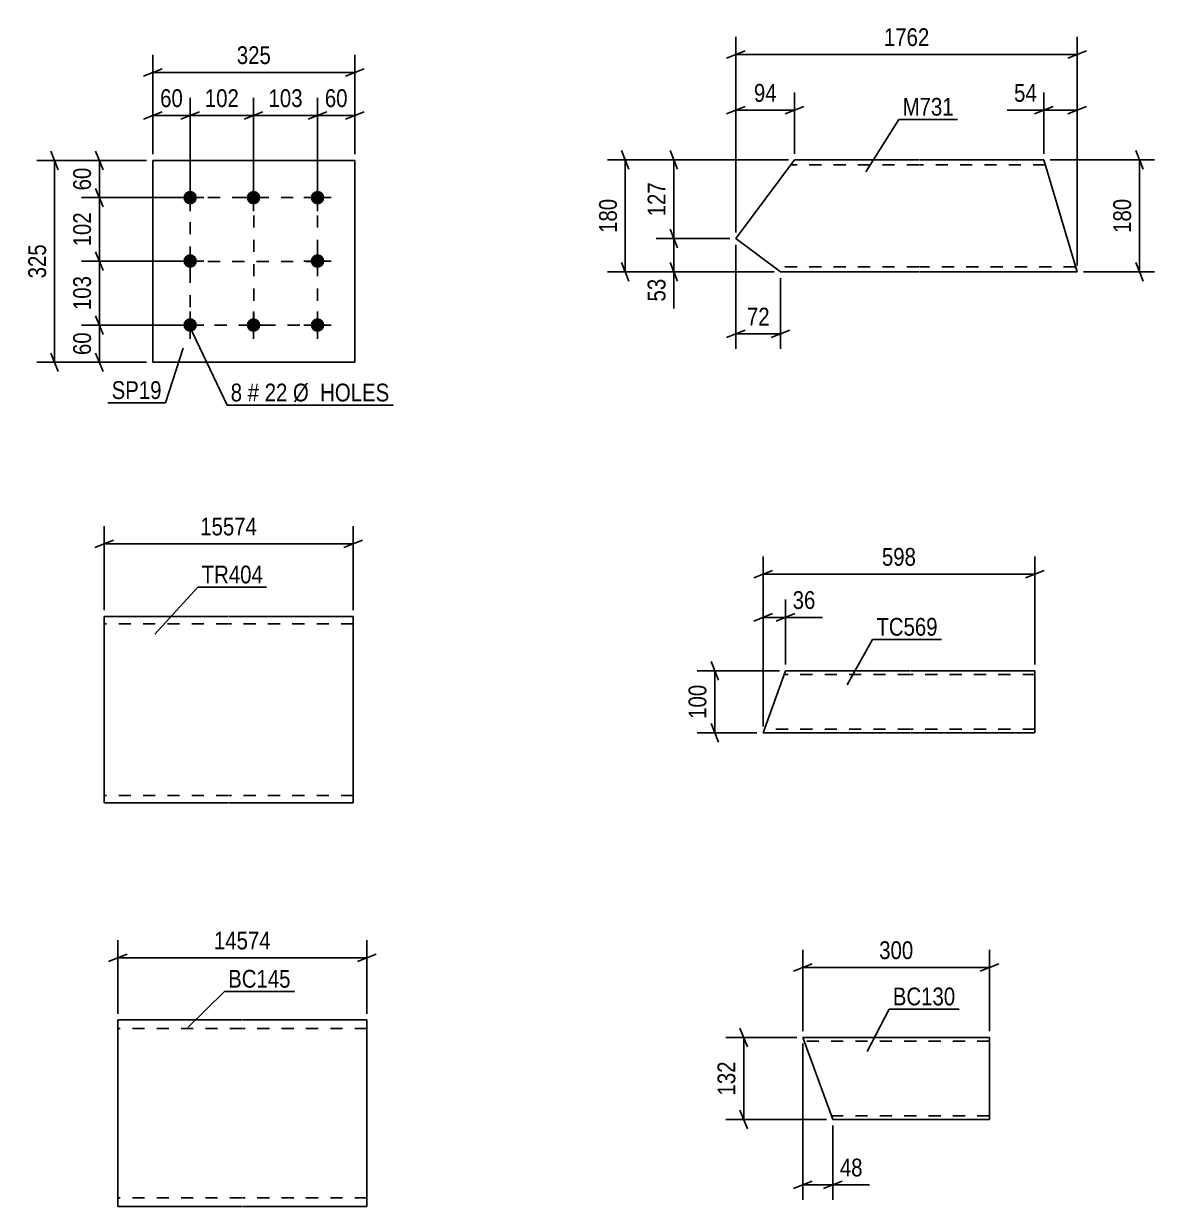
# Model space of a CAD drawing. Header units: millimetres. Extents: x 0 to 1189, y 0 to 841.
# Drawn here: x 813 to 995, y 412.5 to 602.9 of the extents above; entities that cross this region are included whole.
import ezdxf

# ---------------------------------------------------------------- set-up
doc = ezdxf.new("R2010")
doc.units = ezdxf.units.MM
doc.linetypes.add('DXK_LINE_DOT2', pattern=[3.9198, 1.9599, -1.9599])
doc.styles.add('Arial Narrow', font='ARIALN.TTF', dxfattribs={"height": 0.2})

# ---------------------------------------------------------------- blocks, each defined once
blk = doc.blocks.new('Part-717048625-14671 - 14670')
at = {"color": 2, "linetype": 'Continuous'}
for p, q in [((848.15, 442.53), (828.15, 442.53)), ((828.15, 415.33), (828.15, 442.53)), ((868.25, 442.53), (848.25, 442.53)), ((868.25, 442.53), (868.25, 412.53)), ((828.15, 415.33), (828.15, 412.53)), ((848.15, 412.53), (828.15, 412.53)), ((868.25, 412.53), (848.25, 412.53))]:
    blk.add_line(p, q, dxfattribs=at)
at = {"color": 7, "linetype": 'DXK_LINE_DOT2'}
for p, q in [((848.15, 441.13), (828.15, 441.13)), ((868.25, 441.13), (848.25, 441.13)), ((828.15, 412.75), (828.15, 415.33)), ((848.15, 413.93), (828.15, 413.93)), ((868.25, 413.93), (848.25, 413.93))]:
    blk.add_line(p, q, dxfattribs=at)
blk = doc.blocks.new('Part-717048625-16991 - 16990')
at = {"color": 2, "linetype": 'Continuous'}
for p, q in [((935.63, 498.73), (931.99, 488.73)), ((955.63, 498.73), (935.63, 498.73)), ((975.73, 498.73), (955.73, 498.73)), ((975.73, 498.73), (975.73, 498.64)), ((975.73, 488.73), (975.73, 498.64)), ((955.63, 488.73), (931.99, 488.73)), ((975.73, 488.73), (955.73, 488.73))]:
    blk.add_line(p, q, dxfattribs=at)
at = {"color": 7, "linetype": 'DXK_LINE_DOT2'}
for p, q in [((975.73, 498.73), (975.73, 498.73)), ((935.35, 497.95), (935.36, 497.99)), ((935.4, 498.08), (935.41, 498.13)), ((955.63, 498.13), (935.41, 498.13)), ((975.73, 498.13), (955.73, 498.13)), ((975.73, 498.08), (975.73, 498.13)), ((975.73, 497.99), (975.73, 498.08)), ((975.73, 497.95), (975.73, 497.99)), ((955.63, 489.33), (932.21, 489.33)), ((975.73, 489.33), (955.73, 489.33))]:
    blk.add_line(p, q, dxfattribs=at)
blk = doc.blocks.new('Part-717048625-17000 - 16999')
at = {"color": 2, "linetype": 'Continuous'}
for p, q in [((968.42, 439.72), (938.42, 439.72)), ((942.95, 427.26), (938.42, 439.72)), ((968.42, 426.52), (968.42, 439.72)), ((943.19, 426.61), (942.95, 427.26)), ((943.19, 426.61), (943.22, 426.52)), ((943.22, 426.52), (968.42, 426.52))]:
    blk.add_line(p, q, dxfattribs=at)
at = {"color": 7, "linetype": 'DXK_LINE_DOT2'}
for p, q in [((968.42, 439.12), (938.64, 439.12)), ((942.95, 427.26), (943.1, 426.87)), ((943.01, 427.12), (942.99, 427.16)), ((968.42, 427.12), (943.01, 427.12)), ((968.42, 427.12), (968.42, 427.16))]:
    blk.add_line(p, q, dxfattribs=at)
blk = doc.blocks.new('Part-717048625-6535 - 6529')
at = {"color": 2, "linetype": 'Continuous'}
for p, q in [((845.95, 507.46), (825.95, 507.46)), ((825.95, 479.86), (825.95, 507.46)), ((866.05, 507.46), (846.05, 507.46)), ((866.05, 507.46), (866.05, 477.46)), ((825.95, 479.86), (825.95, 477.46)), ((845.95, 477.46), (825.95, 477.46)), ((866.05, 477.46), (846.05, 477.46))]:
    blk.add_line(p, q, dxfattribs=at)
at = {"color": 7, "linetype": 'DXK_LINE_DOT2'}
for p, q in [((845.95, 506.26), (825.95, 506.26)), ((866.05, 506.26), (846.05, 506.26)), ((825.95, 477.65), (825.95, 479.86)), ((825.95, 478.66), (825.95, 478.76)), ((845.95, 478.66), (825.95, 478.66)), ((866.05, 478.66), (846.05, 478.66)), ((866.05, 478.66), (866.05, 478.76))]:
    blk.add_line(p, q, dxfattribs=at)
blk = doc.blocks.new('Part-717048625-6904 - 6898')
at = {"color": 2, "linetype": 'Continuous'}
for p, q in [((833.81, 580.86), (833.81, 548.36)), ((866.31, 580.86), (833.81, 580.86)), ((866.31, 548.36), (866.31, 580.86)), ((866.31, 548.36), (833.81, 548.36))]:
    blk.add_line(p, q, dxfattribs=at)
blk = doc.blocks.new('Bolt-717048625-6937 - 6898')
at = {"linetype": 'Continuous'}
for points in [[(838.71, 574.86, -1), (840.91, 574.86, -1)], [(848.91, 574.86, -1), (851.11, 574.86, -1)], [(859.21, 574.86, -1), (861.41, 574.86, -1)], [(838.71, 564.66, -1), (840.91, 564.66, -1)], [(859.21, 564.66, -1), (861.41, 564.66, -1)], [(838.71, 554.36, -1), (840.91, 554.36, -1)], [(848.91, 554.36, -1), (851.11, 554.36, -1)], [(859.21, 554.36, -1), (861.41, 554.36, -1)]]:
    blk.add_hatch(color=1, dxfattribs=at).paths.add_polyline_path(points)
at = {"color": 1, "linetype": 'Continuous'}
for p, q in [((839.81, 572.66), (839.81, 577.06)), ((850.01, 572.66), (850.01, 577.06)), ((860.31, 572.66), (860.31, 577.06)), ((842.01, 574.86), (837.61, 574.86)), ((852.21, 574.86), (847.81, 574.86)), ((862.51, 574.86), (858.11, 574.86)), ((839.81, 562.46), (839.81, 566.86)), ((860.31, 562.46), (860.31, 566.86)), ((842.01, 564.66), (837.61, 564.66)), ((862.51, 564.66), (858.11, 564.66)), ((839.81, 552.16), (839.81, 556.56)), ((850.01, 552.16), (850.01, 556.56)), ((860.31, 552.16), (860.31, 556.56)), ((842.01, 554.36), (837.61, 554.36)), ((852.21, 554.36), (847.81, 554.36)), ((862.51, 554.36), (858.11, 554.36))]:
    blk.add_line(p, q, dxfattribs=at)
blk = doc.blocks.new('Part-717048625-14554 - 14553')
at = {"color": 2, "linetype": 'Continuous'}
for p, q in [((927.64, 568.27), (937.07, 580.93)), ((957.07, 580.93), (937.07, 580.93)), ((977.17, 580.93), (957.17, 580.93)), ((977.17, 580.93), (982.56, 562.93)), ((934.81, 562.93), (927.64, 568.27)), ((957.07, 562.93), (934.81, 562.93)), ((982.56, 562.93), (957.17, 562.93))]:
    blk.add_line(p, q, dxfattribs=at)
at = {"color": 7, "linetype": 'DXK_LINE_DOT2'}
for p, q in [((957.07, 580.13), (936.47, 580.13)), ((977.41, 580.13), (957.17, 580.13)), ((933.42, 563.97), (934.81, 562.93)), ((957.07, 563.73), (933.73, 563.73)), ((982.32, 563.73), (957.17, 563.73)), ((982.32, 563.73), (982.3, 563.79))]:
    blk.add_line(p, q, dxfattribs=at)
blk = doc.blocks.new('Rectangle-717048625-7024 - 6898')
at = {"color": 1, "linetype": 'DXK_LINE_DOT2'}
blk.add_lwpolyline([(860.31, 554.36), (860.31, 574.86), (839.81, 574.86), (839.81, 554.36), (860.31, 554.36)], close=True, dxfattribs=at)
blk = doc.blocks.new('Line-717048625-7017 - 6898')
at = {"color": 1, "linetype": 'DXK_LINE_DOT2'}
blk.add_line((850.06, 554.36), (850.06, 574.86), dxfattribs=at)
blk = doc.blocks.new('Line-717048625-7010 - 6898')
at = {"color": 1, "linetype": 'DXK_LINE_DOT2'}
blk.add_line((860.31, 564.61), (839.81, 564.61), dxfattribs=at)
blk = doc.blocks.new('StraightDimension-717048625-14948 - 14670')
at = {"color": 7, "linetype": 'Continuous'}
for p, q in [((828.15, 443.53), (828.15, 455.38)), ((868.25, 443.53), (868.25, 455.38)), ((829.65, 453.13), (826.65, 451.93)), ((866.75, 451.93), (869.75, 453.13)), ((828.15, 452.53), (868.25, 452.53))]:
    blk.add_line(p, q, dxfattribs=at)
at = {"color": 0}
blk.add_wipeout([(853.37, 453.28), (853.37, 457.48), (843.03, 457.48), (843.03, 453.28)], dxfattribs=at)
at = {"color": 3, "style": 'Arial Narrow'}
blk.add_text('14574', height=2.863, dxfattribs=at).set_placement((843.63, 453.88))
blk = doc.blocks.new('StraightDimension-717048625-17024 - 16990')
at = {"color": 7, "linetype": 'Continuous'}
for p, q in [((931.99, 489.73), (931.99, 517.13)), ((975.73, 499.73), (975.73, 517.13)), ((933.49, 514.88), (930.49, 513.68)), ((931.99, 514.28), (975.73, 514.28)), ((974.23, 513.68), (977.23, 514.88))]:
    blk.add_line(p, q, dxfattribs=at)
at = {"color": 0}
blk.add_wipeout([(957.2, 515.03), (957.2, 519.23), (950.52, 519.23), (950.52, 515.03)], dxfattribs=at)
at = {"color": 3, "style": 'Arial Narrow'}
blk.add_text('598', height=2.863, dxfattribs=at).set_placement((951.12, 515.63))
blk = doc.blocks.new('StraightDimension-717048625-17006 - 16990')
at = {"color": 7, "linetype": 'Continuous'}
for p, q in [((931.99, 489.73), (931.99, 510.17)), ((935.63, 499.73), (935.63, 510.17)), ((930.49, 506.72), (933.49, 507.92)), ((931.99, 507.32), (935.63, 507.32)), ((937.13, 507.92), (934.13, 506.72))]:
    blk.add_line(p, q, dxfattribs=at)
at = {"color": 0}
blk.add_wipeout([(941.01, 508.07), (941.01, 512.27), (936.16, 512.27), (936.16, 508.07)], dxfattribs=at)
at = {"color": 7, "linetype": 'Continuous'}
blk.add_line((935.63, 507.32), (941.54, 507.32), dxfattribs=at)
blk.add_line((935.63, 507.32), (941.54, 507.32), dxfattribs=at)
at = {"color": 3, "style": 'Arial Narrow'}
blk.add_text('36', height=2.863, dxfattribs=at).set_placement((936.76, 508.67))
blk = doc.blocks.new('StraightDimension-717048625-17035 - 16990')
at = {"color": 7, "linetype": 'Continuous'}
for p, q in [((934.63, 498.73), (921.37, 498.73)), ((923.62, 500.23), (924.82, 497.23)), ((924.22, 488.73), (924.22, 498.73)), ((924.82, 487.23), (923.62, 490.23)), ((930.99, 488.73), (921.37, 488.73))]:
    blk.add_line(p, q, dxfattribs=at)
at = {"color": 0}
blk.add_wipeout([(923.47, 497.07), (919.27, 497.07), (919.27, 490.39), (923.47, 490.39)], dxfattribs=at)
at = {"color": 3, "style": 'Arial Narrow'}
blk.add_text('100', height=2.863, rotation=90.0002, dxfattribs=at).set_placement((922.87, 490.99))
blk = doc.blocks.new('StraightDimension-717048625-17386 - 16999')
at = {"color": 7, "linetype": 'Continuous'}
for p, q in [((937.42, 439.72), (926.03, 439.72)), ((929.48, 438.22), (928.28, 441.22)), ((928.88, 426.52), (928.88, 439.72)), ((942.22, 426.52), (926.03, 426.52)), ((928.28, 428.02), (929.48, 425.02))]:
    blk.add_line(p, q, dxfattribs=at)
at = {"color": 0}
blk.add_wipeout([(928.13, 436.46), (923.93, 436.46), (923.93, 429.77), (928.13, 429.77)], dxfattribs=at)
at = {"color": 3, "style": 'Arial Narrow'}
blk.add_text('132', height=2.863, rotation=90.0002, dxfattribs=at).set_placement((927.53, 430.37))
blk = doc.blocks.new('StraightDimension-717048625-17357 - 16999')
at = {"color": 7, "linetype": 'Continuous'}
for p, q in [((938.42, 440.72), (938.42, 453.82)), ((968.42, 440.72), (968.42, 453.82)), ((939.92, 451.57), (936.92, 450.37)), ((966.92, 450.37), (969.92, 451.57)), ((938.42, 450.97), (968.42, 450.97))]:
    blk.add_line(p, q, dxfattribs=at)
at = {"color": 0}
blk.add_wipeout([(956.76, 451.72), (956.76, 455.92), (950.08, 455.92), (950.08, 451.72)], dxfattribs=at)
at = {"color": 3, "style": 'Arial Narrow'}
blk.add_text('300', height=2.863, dxfattribs=at).set_placement((950.68, 452.32))
blk = doc.blocks.new('StraightDimension-717048625-17368 - 16999')
at = {"color": 7, "linetype": 'Continuous'}
for p, q in [((938.42, 438.72), (938.42, 413.6)), ((943.22, 425.52), (943.22, 413.6)), ((936.92, 415.4), (939.92, 416.6)), ((938.42, 416), (943.22, 416)), ((944.72, 416.6), (941.72, 415.4))]:
    blk.add_line(p, q, dxfattribs=at)
at = {"color": 0}
blk.add_wipeout([(948.61, 416.75), (948.61, 420.95), (943.75, 420.95), (943.75, 416.75)], dxfattribs=at)
at = {"color": 7, "linetype": 'Continuous'}
blk.add_line((943.22, 416), (949.13, 416), dxfattribs=at)
blk.add_line((943.22, 416), (949.13, 416), dxfattribs=at)
at = {"color": 3, "style": 'Arial Narrow'}
blk.add_text('48', height=2.863, dxfattribs=at).set_placement((944.35, 417.35))
blk = doc.blocks.new('StraightDimension-717048625-6541 - 6529')
at = {"color": 7, "linetype": 'Continuous'}
for p, q in [((825.95, 508.46), (825.95, 522.01)), ((866.05, 508.46), (866.05, 522.01)), ((827.45, 519.76), (824.45, 518.56)), ((864.55, 518.56), (867.55, 519.76)), ((825.95, 519.16), (866.05, 519.16))]:
    blk.add_line(p, q, dxfattribs=at)
at = {"color": 0}
blk.add_wipeout([(851.17, 519.91), (851.17, 524.11), (840.83, 524.11), (840.83, 519.91)], dxfattribs=at)
at = {"color": 3, "style": 'Arial Narrow'}
blk.add_text('15574', height=2.863, dxfattribs=at).set_placement((841.43, 520.51))
blk = doc.blocks.new('StraightDimension-717048625-17084 - 6898')
at = {"color": 7, "linetype": 'Continuous'}
for p, q in [((832.81, 580.86), (815.12, 580.86)), ((818.57, 579.36), (817.37, 582.36)), ((817.97, 548.36), (817.97, 580.86)), ((832.81, 548.36), (815.12, 548.36)), ((817.37, 549.86), (818.57, 546.86))]:
    blk.add_line(p, q, dxfattribs=at)
at = {"color": 0}
blk.add_wipeout([(817.22, 567.95), (813.02, 567.95), (813.02, 561.27), (817.22, 561.27)], dxfattribs=at)
at = {"color": 3, "style": 'Arial Narrow'}
blk.add_text('325', height=2.863, rotation=90.0002, dxfattribs=at).set_placement((816.62, 561.87))
blk = doc.blocks.new('StraightDimension-717048625-17059 - 6898')
at = {"color": 7, "linetype": 'Continuous'}
for p, q in [((832.81, 580.86), (822.35, 580.86)), ((824.6, 582.36), (825.8, 579.36)), ((825.2, 574.86), (825.2, 580.86)), ((838.81, 574.86), (822.35, 574.86)), ((825.8, 573.36), (824.6, 576.36))]:
    blk.add_line(p, q, dxfattribs=at)
at = {"color": 0}
blk.add_wipeout([(824.45, 580.29), (820.25, 580.29), (820.25, 575.43), (824.45, 575.43)], dxfattribs=at)
at = {"color": 3, "style": 'Arial Narrow'}
blk.add_text('60', height=2.863, rotation=90.0002, dxfattribs=at).set_placement((823.85, 576.03))
blk = doc.blocks.new('StraightDimension-717048625-17060 - 6898')
at = {"color": 7, "linetype": 'Continuous'}
for p, q in [((838.81, 574.86), (822.35, 574.86)), ((824.6, 576.36), (825.8, 573.36)), ((825.2, 564.66), (825.2, 574.86)), ((825.8, 563.16), (824.6, 566.16)), ((838.81, 564.66), (822.35, 564.66))]:
    blk.add_line(p, q, dxfattribs=at)
at = {"color": 0}
blk.add_wipeout([(824.45, 573.1), (820.25, 573.1), (820.25, 566.42), (824.45, 566.42)], dxfattribs=at)
at = {"color": 3, "style": 'Arial Narrow'}
blk.add_text('102', height=2.863, rotation=90.0002, dxfattribs=at).set_placement((823.85, 567.02))
blk = doc.blocks.new('StraightDimension-717048625-17061 - 6898')
at = {"color": 7, "linetype": 'Continuous'}
for p, q in [((824.6, 566.16), (825.8, 563.16)), ((838.81, 564.66), (822.35, 564.66)), ((825.2, 554.36), (825.2, 564.66)), ((825.8, 552.86), (824.6, 555.86)), ((838.81, 554.36), (822.35, 554.36))]:
    blk.add_line(p, q, dxfattribs=at)
at = {"color": 0}
blk.add_wipeout([(824.45, 562.85), (820.25, 562.85), (820.25, 556.17), (824.45, 556.17)], dxfattribs=at)
at = {"color": 3, "style": 'Arial Narrow'}
blk.add_text('103', height=2.863, rotation=90.0002, dxfattribs=at).set_placement((823.85, 556.77))
blk = doc.blocks.new('StraightDimension-717048625-17062 - 6898')
at = {"color": 7, "linetype": 'Continuous'}
for p, q in [((824.6, 555.86), (825.8, 552.86)), ((838.81, 554.36), (822.35, 554.36)), ((825.2, 548.36), (825.2, 554.36)), ((832.81, 548.36), (822.35, 548.36)), ((825.8, 546.86), (824.6, 549.86))]:
    blk.add_line(p, q, dxfattribs=at)
at = {"color": 0}
blk.add_wipeout([(824.45, 553.79), (820.25, 553.79), (820.25, 548.93), (824.45, 548.93)], dxfattribs=at)
at = {"color": 3, "style": 'Arial Narrow'}
blk.add_text('60', height=2.863, rotation=90.0002, dxfattribs=at).set_placement((823.85, 549.53))
blk = doc.blocks.new('StraightDimension-717048625-17095 - 6898')
at = {"color": 7, "linetype": 'Continuous'}
for p, q in [((860.31, 575.86), (860.31, 590.94)), ((866.31, 581.86), (866.31, 590.94)), ((858.81, 587.49), (861.81, 588.69)), ((867.81, 588.69), (864.81, 587.49)), ((860.31, 588.09), (866.31, 588.09))]:
    blk.add_line(p, q, dxfattribs=at)
at = {"color": 0}
blk.add_wipeout([(865.74, 588.84), (865.74, 593.04), (860.88, 593.04), (860.88, 588.84)], dxfattribs=at)
at = {"color": 3, "style": 'Arial Narrow'}
blk.add_text('60', height=2.863, dxfattribs=at).set_placement((861.48, 589.44))
blk = doc.blocks.new('StraightDimension-717048625-17096 - 6898')
at = {"color": 7, "linetype": 'Continuous'}
for p, q in [((850.01, 575.86), (850.01, 590.94)), ((860.31, 575.86), (860.31, 590.94)), ((848.51, 587.49), (851.51, 588.69)), ((861.81, 588.69), (858.81, 587.49)), ((850.01, 588.09), (860.31, 588.09))]:
    blk.add_line(p, q, dxfattribs=at)
at = {"color": 0}
blk.add_wipeout([(858.5, 588.84), (858.5, 593.04), (851.82, 593.04), (851.82, 588.84)], dxfattribs=at)
at = {"color": 3, "style": 'Arial Narrow'}
blk.add_text('103', height=2.863, dxfattribs=at).set_placement((852.42, 589.44))
blk = doc.blocks.new('StraightDimension-717048625-17097 - 6898')
at = {"color": 7, "linetype": 'Continuous'}
for p, q in [((839.81, 575.86), (839.81, 590.94)), ((850.01, 575.86), (850.01, 590.94)), ((838.31, 587.49), (841.31, 588.69)), ((851.51, 588.69), (848.51, 587.49)), ((839.81, 588.09), (850.01, 588.09))]:
    blk.add_line(p, q, dxfattribs=at)
at = {"color": 0}
blk.add_wipeout([(848.25, 588.84), (848.25, 593.04), (841.57, 593.04), (841.57, 588.84)], dxfattribs=at)
at = {"color": 3, "style": 'Arial Narrow'}
blk.add_text('102', height=2.863, dxfattribs=at).set_placement((842.17, 589.44))
blk = doc.blocks.new('StraightDimension-717048625-17098 - 6898')
at = {"color": 7, "linetype": 'Continuous'}
for p, q in [((833.81, 581.86), (833.81, 590.94)), ((839.81, 575.86), (839.81, 590.94)), ((832.31, 587.49), (835.31, 588.69)), ((841.31, 588.69), (838.31, 587.49)), ((833.81, 588.09), (839.81, 588.09))]:
    blk.add_line(p, q, dxfattribs=at)
at = {"color": 0}
blk.add_wipeout([(839.24, 588.84), (839.24, 593.04), (834.38, 593.04), (834.38, 588.84)], dxfattribs=at)
at = {"color": 3, "style": 'Arial Narrow'}
blk.add_text('60', height=2.863, dxfattribs=at).set_placement((834.98, 589.44))
blk = doc.blocks.new('StraightDimension-717048625-17120 - 6898')
at = {"color": 7, "linetype": 'Continuous'}
for p, q in [((833.81, 581.86), (833.81, 597.86)), ((866.31, 581.86), (866.31, 597.86)), ((835.31, 595.61), (832.31, 594.41)), ((833.81, 595.01), (866.31, 595.01)), ((864.81, 594.41), (867.81, 595.61))]:
    blk.add_line(p, q, dxfattribs=at)
at = {"color": 0}
blk.add_wipeout([(853.4, 595.76), (853.4, 599.96), (846.72, 599.96), (846.72, 595.76)], dxfattribs=at)
at = {"color": 3, "style": 'Arial Narrow'}
blk.add_text('325', height=2.863, dxfattribs=at).set_placement((847.32, 596.36))
blk = doc.blocks.new('StraightDimension-717048625-14864 - 14553')
at = {"color": 7, "linetype": 'Continuous'}
for p, q in [((927.64, 569.27), (927.64, 600.76)), ((982.56, 563.93), (982.56, 600.76)), ((929.14, 598.51), (926.14, 597.31)), ((927.64, 597.91), (982.56, 597.91)), ((981.06, 597.31), (984.06, 598.51))]:
    blk.add_line(p, q, dxfattribs=at)
at = {"color": 0}
blk.add_wipeout([(959.36, 598.66), (959.36, 602.86), (950.84, 602.86), (950.84, 598.66)], dxfattribs=at)
at = {"color": 3, "style": 'Arial Narrow'}
blk.add_text('1762', height=2.863, dxfattribs=at).set_placement((951.44, 599.26))
blk = doc.blocks.new('StraightDimension-717048625-14851 - 14553')
at = {"color": 7, "linetype": 'Continuous'}
for p, q in [((917.04, 569.77), (918.24, 566.77)), ((926.64, 568.27), (914.79, 568.27)), ((917.64, 562.93), (917.64, 568.27)), ((918.24, 561.43), (917.04, 564.43)), ((933.81, 562.93), (914.79, 562.93))]:
    blk.add_line(p, q, dxfattribs=at)
at = {"color": 0}
blk.add_wipeout([(916.89, 562.41), (912.69, 562.41), (912.69, 557.55), (916.89, 557.55)], dxfattribs=at)
at = {"color": 7, "linetype": 'Continuous'}
blk.add_line((917.64, 562.93), (917.64, 557.03), dxfattribs=at)
blk.add_line((917.64, 562.93), (917.64, 557.03), dxfattribs=at)
at = {"color": 3, "style": 'Arial Narrow'}
blk.add_text('53', height=2.863, rotation=90.0002, dxfattribs=at).set_placement((916.29, 558.15))
blk = doc.blocks.new('StraightDimension-717048625-14846 - 14553')
at = {"color": 7, "linetype": 'Continuous'}
for p, q in [((927.64, 567.27), (927.64, 550.53)), ((934.81, 561.93), (934.81, 550.53)), ((926.14, 552.33), (929.14, 553.53)), ((927.64, 552.93), (934.81, 552.93)), ((936.31, 553.53), (933.31, 552.33))]:
    blk.add_line(p, q, dxfattribs=at)
at = {"color": 0}
blk.add_wipeout([(933.65, 553.68), (933.65, 557.88), (928.8, 557.88), (928.8, 553.68)], dxfattribs=at)
at = {"color": 3, "style": 'Arial Narrow'}
blk.add_text('72', height=2.863, dxfattribs=at).set_placement((929.4, 554.28))
blk = doc.blocks.new('StraightDimension-717048625-14838 - 14553')
at = {"color": 7, "linetype": 'Continuous'}
for p, q in [((977.17, 581.93), (977.17, 591.79)), ((982.56, 563.93), (982.56, 591.79)), ((975.67, 588.34), (978.67, 589.54)), ((977.17, 588.94), (982.56, 588.94)), ((984.06, 589.54), (981.06, 588.34))]:
    blk.add_line(p, q, dxfattribs=at)
at = {"color": 0}
blk.add_wipeout([(976.64, 589.69), (976.64, 593.89), (971.79, 593.89), (971.79, 589.69)], dxfattribs=at)
at = {"color": 7, "linetype": 'Continuous'}
blk.add_line((977.17, 588.94), (971.26, 588.94), dxfattribs=at)
blk.add_line((977.17, 588.94), (971.26, 588.94), dxfattribs=at)
at = {"color": 3, "style": 'Arial Narrow'}
blk.add_text('54', height=2.863, dxfattribs=at).set_placement((972.39, 590.29))
blk = doc.blocks.new('StraightDimension-717048625-14842 - 14553')
at = {"color": 7, "linetype": 'Continuous'}
for p, q in [((927.64, 569.27), (927.64, 591.79)), ((937.07, 581.93), (937.07, 591.79)), ((926.14, 588.34), (929.14, 589.54)), ((927.64, 588.94), (937.07, 588.94)), ((938.57, 589.54), (935.57, 588.34))]:
    blk.add_line(p, q, dxfattribs=at)
at = {"color": 0}
blk.add_wipeout([(934.78, 589.69), (934.78, 593.89), (929.93, 593.89), (929.93, 589.69)], dxfattribs=at)
at = {"color": 3, "style": 'Arial Narrow'}
blk.add_text('94', height=2.863, dxfattribs=at).set_placement((930.53, 590.29))
blk = doc.blocks.new('StraightDimension-717048625-14858 - 14553')
at = {"color": 7, "linetype": 'Continuous'}
for p, q in [((993.16, 579.43), (991.96, 582.43)), ((978.17, 580.93), (994.96, 580.93)), ((992.56, 562.93), (992.56, 580.93)), ((991.96, 564.43), (993.16, 561.43)), ((983.56, 562.93), (994.96, 562.93))]:
    blk.add_line(p, q, dxfattribs=at)
at = {"color": 0}
blk.add_wipeout([(991.81, 575.27), (987.61, 575.27), (987.61, 568.59), (991.81, 568.59)], dxfattribs=at)
at = {"color": 3, "style": 'Arial Narrow'}
blk.add_text('180', height=2.863, rotation=90.0002, dxfattribs=at).set_placement((991.21, 569.19))
blk = doc.blocks.new('StraightDimension-717048625-14850 - 14553')
at = {"color": 7, "linetype": 'Continuous'}
for p, q in [((918.24, 579.43), (917.04, 582.43)), ((936.07, 580.93), (914.79, 580.93)), ((917.64, 568.27), (917.64, 580.93)), ((917.04, 569.77), (918.24, 566.77)), ((926.64, 568.27), (914.79, 568.27))]:
    blk.add_line(p, q, dxfattribs=at)
at = {"color": 0}
blk.add_wipeout([(916.89, 577.94), (912.69, 577.94), (912.69, 571.26), (916.89, 571.26)], dxfattribs=at)
at = {"color": 3, "style": 'Arial Narrow'}
blk.add_text('127', height=2.863, rotation=90.0002, dxfattribs=at).set_placement((916.29, 571.86))
blk = doc.blocks.new('StraightDimension-717048625-16670 - 14553')
at = {"color": 7, "linetype": 'Continuous'}
for p, q in [((910.42, 579.43), (909.22, 582.43)), ((936.07, 580.93), (906.97, 580.93)), ((909.82, 562.93), (909.82, 580.93)), ((909.22, 564.43), (910.42, 561.43)), ((933.81, 562.93), (906.97, 562.93))]:
    blk.add_line(p, q, dxfattribs=at)
at = {"color": 0}
blk.add_wipeout([(909.07, 575.27), (904.87, 575.27), (904.87, 568.59), (909.07, 568.59)], dxfattribs=at)
at = {"color": 3, "style": 'Arial Narrow'}
blk.add_text('180', height=2.863, rotation=90.0002, dxfattribs=at).set_placement((908.47, 569.19))
blk = doc.blocks.new('Mark-717048625-14981 - 14670')
at = {"color": 0}
blk.add_wipeout([(855.98, 447.72), (855.98, 450.72), (845.93, 450.72), (845.93, 447.72)], dxfattribs=at)
blk.add_wipeout([(855.98, 447.72), (855.98, 450.72), (845.93, 450.72), (845.93, 447.72)], dxfattribs=at)
at = {"color": 30, "linetype": 'Continuous'}
for p, q in [((839.51, 441.37), (845.33, 447.12)), ((845.33, 447.12), (856.58, 447.12))]:
    blk.add_line(p, q, dxfattribs=at)
at = {"color": 3, "style": 'Arial Narrow'}
blk.add_text('BC145', height=2.863, dxfattribs=at).set_placement((845.93, 447.72))
blk = doc.blocks.new('Mark-717048625-17052 - 16990')
at = {"color": 0}
blk.add_wipeout([(960.09, 504.37), (960.09, 507.37), (950.23, 507.37), (950.23, 504.37)], dxfattribs=at)
blk.add_wipeout([(960.09, 504.37), (960.09, 507.37), (950.23, 507.37), (950.23, 504.37)], dxfattribs=at)
at = {"color": 30, "linetype": 'Continuous'}
for p, q in [((945.52, 496.44), (949.63, 503.77)), ((949.63, 503.77), (960.69, 503.77))]:
    blk.add_line(p, q, dxfattribs=at)
at = {"color": 3, "style": 'Arial Narrow'}
blk.add_text('TC569', height=2.863, dxfattribs=at).set_placement((950.23, 504.37))
blk = doc.blocks.new('Mark-717048625-17476 - 16999')
at = {"color": 0}
blk.add_wipeout([(962.93, 444.88), (962.93, 447.88), (952.88, 447.88), (952.88, 444.88)], dxfattribs=at)
blk.add_wipeout([(962.93, 444.88), (962.93, 447.88), (952.88, 447.88), (952.88, 444.88)], dxfattribs=at)
at = {"color": 30, "linetype": 'Continuous'}
for p, q in [((948.75, 437.44), (952.28, 444.28)), ((952.28, 444.28), (963.53, 444.28))]:
    blk.add_line(p, q, dxfattribs=at)
at = {"color": 3, "style": 'Arial Narrow'}
blk.add_text('BC130', height=2.863, dxfattribs=at).set_placement((952.88, 444.88))
blk = doc.blocks.new('Mark-717048625-6531 - 6529')
at = {"color": 0}
blk.add_wipeout([(851.52, 512.78), (851.52, 515.78), (841.66, 515.78), (841.66, 512.78)], dxfattribs=at)
blk.add_wipeout([(851.52, 512.78), (851.52, 515.78), (841.66, 515.78), (841.66, 512.78)], dxfattribs=at)
at = {"color": 30, "linetype": 'Continuous'}
for p, q in [((834.13, 504.63), (841.06, 512.18)), ((841.06, 512.18), (852.12, 512.18))]:
    blk.add_line(p, q, dxfattribs=at)
at = {"color": 3, "style": 'Arial Narrow'}
blk.add_text('TR404', height=2.863, dxfattribs=at).set_placement((841.66, 512.78))
blk = doc.blocks.new('Mark-717048625-6900 - 6898')
at = {"color": 0}
blk.add_wipeout([(835.22, 542.46), (835.22, 545.46), (827.18, 545.46), (827.18, 542.46)], dxfattribs=at)
blk.add_wipeout([(835.22, 542.46), (835.22, 545.46), (827.18, 545.46), (827.18, 542.46)], dxfattribs=at)
at = {"color": 30, "linetype": 'Continuous'}
for p in [(838.7, 550.63), (826.58, 541.86)]:
    blk.add_line(p, (835.82, 541.86), dxfattribs=at)
at = {"color": 3, "style": 'Arial Narrow'}
blk.add_text('SP19', height=2.863, dxfattribs=at).set_placement((827.18, 542.46))
blk = doc.blocks.new('Mark-717048625-17130 - 6898')
at = {"color": 0}
blk.add_wipeout([(848.17, 542.07), (848.17, 545.07), (846.34, 545.07), (846.34, 542.07)], dxfattribs=at)
blk.add_wipeout([(848.17, 542.07), (848.17, 545.07), (846.34, 545.07), (846.34, 542.07)], dxfattribs=at)
at = {"color": 7, "linetype": 'Continuous'}
blk.add_line((839.68, 554.16), (845.74, 541.47), dxfattribs=at)
at = {"color": 3, "style": 'Arial Narrow'}
blk.add_text('8', height=2.86, dxfattribs=at).set_placement((846.34, 542.07))
at = {"color": 0}
blk.add_wipeout([(850.9, 542.07), (850.9, 545.07), (849.07, 545.07), (849.07, 542.07)], dxfattribs=at)
blk.add_wipeout([(850.9, 542.07), (850.9, 545.07), (849.07, 545.07), (849.07, 542.07)], dxfattribs=at)
blk.add_wipeout([(855.45, 542.07), (855.45, 545.07), (851.8, 545.07), (851.8, 542.07)], dxfattribs=at)
blk.add_wipeout([(855.45, 542.07), (855.45, 545.07), (851.8, 545.07), (851.8, 542.07)], dxfattribs=at)
at = {"color": 3, "style": 'Arial Narrow'}
for s, height, p in [('#', 2.86, (849.07, 542.07)), ('22', 2.863, (851.8, 542.07))]:
    blk.add_text(s, height=height, dxfattribs=at).set_placement(p)
at = {"color": 0}
blk.add_wipeout([(871.88, 542.07), (871.88, 545.07), (856.35, 545.07), (856.35, 542.07)], dxfattribs=at)
blk.add_wipeout([(871.88, 542.07), (871.88, 545.07), (856.35, 545.07), (856.35, 542.07)], dxfattribs=at)
at = {"color": 7, "linetype": 'Continuous'}
blk.add_line((845.74, 541.47), (872.48, 541.47), dxfattribs=at)
at = {"color": 3, "style": 'Arial Narrow'}
blk.add_text('Ø  HOLES', height=2.863, dxfattribs=at).set_placement((856.35, 542.07))
blk = doc.blocks.new('Mark-717048625-14963 - 14553')
at = {"color": 0}
blk.add_wipeout([(962.67, 588.06), (962.67, 591.06), (954.45, 591.06), (954.45, 588.06)], dxfattribs=at)
blk.add_wipeout([(962.67, 588.06), (962.67, 591.06), (954.45, 591.06), (954.45, 588.06)], dxfattribs=at)
at = {"color": 30, "linetype": 'Continuous'}
for p, q in [((948.53, 579.03), (953.85, 587.46)), ((953.85, 587.46), (963.27, 587.46))]:
    blk.add_line(p, q, dxfattribs=at)
at = {"color": 3, "style": 'Arial Narrow'}
blk.add_text('M731', height=2.863, dxfattribs=at).set_placement((954.45, 588.06))

msp = doc.modelspace()

# ---------------------------------------------------------------- block references
for name in ['StraightDimension-717048625-17084 - 6898', 'Part-717048625-6904 - 6898', 'Part-717048625-14554 - 14553', 'Bolt-717048625-6937 - 6898', 'Rectangle-717048625-7024 - 6898', 'Line-717048625-7017 - 6898', 'Line-717048625-7010 - 6898', 'StraightDimension-717048625-6541 - 6529', 'Part-717048625-6535 - 6529', 'Part-717048625-16991 - 16990', 'StraightDimension-717048625-14948 - 14670', 'Part-717048625-14671 - 14670', 'Part-717048625-17000 - 16999']:
    msp.add_blockref(name, (0, 0))

# ---------------------------------------------------------------- next in the draw order: block references
for name in ['StraightDimension-717048625-14864 - 14553', 'StraightDimension-717048625-17095 - 6898', 'StraightDimension-717048625-17059 - 6898', 'StraightDimension-717048625-17024 - 16990', 'Mark-717048625-6531 - 6529', 'Mark-717048625-14981 - 14670', 'StraightDimension-717048625-17386 - 16999']:
    msp.add_blockref(name, (0, 0))

# ---------------------------------------------------------------- next in the draw order: block references
for name in ['StraightDimension-717048625-14838 - 14553', 'StraightDimension-717048625-17096 - 6898', 'Mark-717048625-14963 - 14553', 'StraightDimension-717048625-17060 - 6898', 'StraightDimension-717048625-14851 - 14553', 'StraightDimension-717048625-17006 - 16990', 'Mark-717048625-17052 - 16990', 'StraightDimension-717048625-17357 - 16999', 'StraightDimension-717048625-17368 - 16999']:
    msp.add_blockref(name, (0, 0))

# ---------------------------------------------------------------- next in the draw order: block references
for name in ['StraightDimension-717048625-14842 - 14553', 'StraightDimension-717048625-17097 - 6898', 'StraightDimension-717048625-14858 - 14553', 'StraightDimension-717048625-14846 - 14553', 'StraightDimension-717048625-17061 - 6898', 'StraightDimension-717048625-17035 - 16990', 'Mark-717048625-17476 - 16999']:
    msp.add_blockref(name, (0, 0))

# ---------------------------------------------------------------- next in the draw order: block references
for name in ['StraightDimension-717048625-17098 - 6898', 'StraightDimension-717048625-14850 - 14553', 'StraightDimension-717048625-17062 - 6898']:
    msp.add_blockref(name, (0, 0))

# ---------------------------------------------------------------- next in the draw order: block references
for name in ['StraightDimension-717048625-17120 - 6898', 'StraightDimension-717048625-16670 - 14553', 'Mark-717048625-17130 - 6898', 'Mark-717048625-6900 - 6898']:
    msp.add_blockref(name, (0, 0))

doc.saveas('drawing.dxf')
